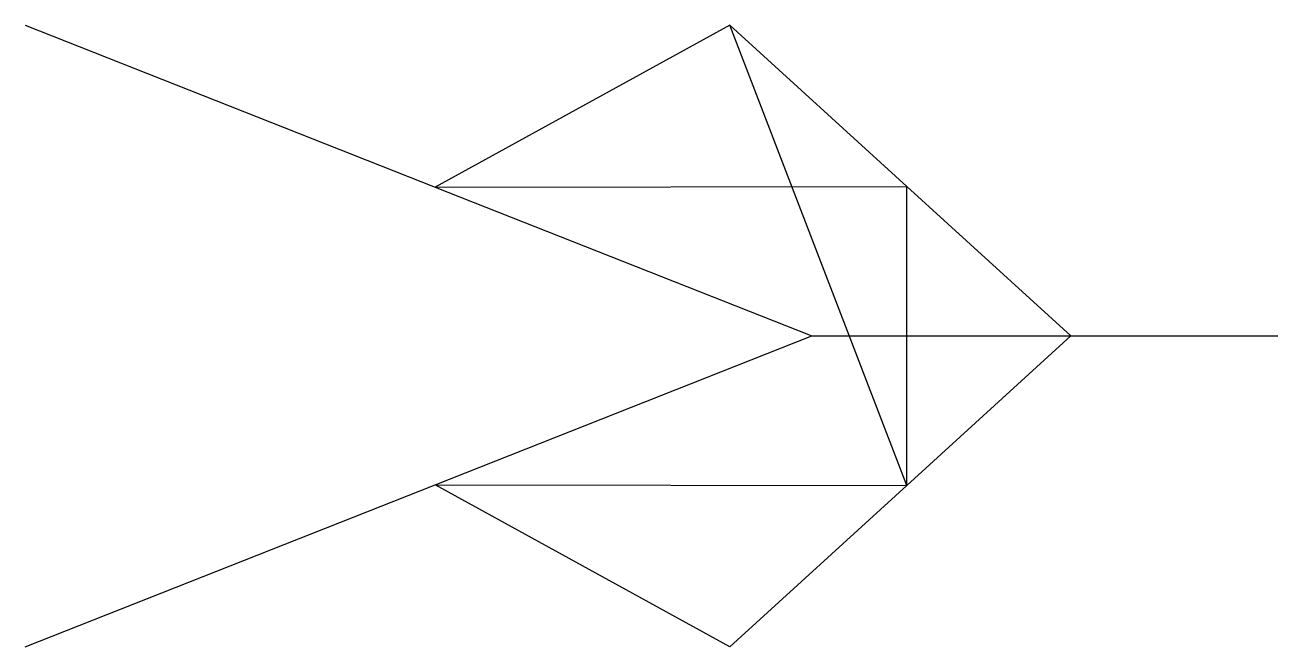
# Model space of a CAD drawing. Extents: x 2282.12 to 2284.54, y 1395.29 to 1396.49.
import ezdxf

# ---------------------------------------------------------------- set-up
doc = ezdxf.new("R2010")
doc.units = 0
doc.layers.add('PARA_RAIOS_-_DIAGONAIS_VER', color=62, linetype='CONTINUOUS')
doc.layers.add('PARA_RAIOS_-_MONTANTES', color=61, linetype='CONTINUOUS')

msp = doc.modelspace()

# ---------------------------------------------------------------- linework, layer by layer
at = {"layer": 'PARA_RAIOS_-_DIAGONAIS_VER'}
for p, q in [((2283.4838, 1396.4867, 37.4857), (2282.9155, 1396.1737, 38.5312)), ((2283.8257, 1395.5983, 38.636), (2283.4838, 1396.4867, 37.4857)), ((2282.9155, 1396.1737, 38.5312), (2283.8257, 1396.175, 38.636)), ((2283.8257, 1395.5983, 38.636), (2283.8257, 1396.175, 38.636)), ((2283.4838, 1395.2867, 37.4857), (2282.9155, 1395.5996, 38.5312)), ((2282.9155, 1395.5996, 38.5312), (2283.8257, 1395.5983, 38.636))]:
    msp.add_line(p, q, dxfattribs=at)
at = {"layer": 'PARA_RAIOS_-_MONTANTES'}
for p, q in [((2282.1236, 1396.4867, 37.2573), (2282.9155, 1396.1737, 38.5312)), ((2283.4838, 1396.4867, 37.4857), (2283.8257, 1396.175, 38.636)), ((2282.9155, 1396.1737, 38.5312), (2283.6421, 1395.8867, 39.7)), ((2283.8257, 1396.175, 38.636), (2284.1421, 1395.8867, 39.7)), ((2282.9155, 1395.5996, 38.5312), (2283.6421, 1395.8867, 39.7)), ((2283.6421, 1395.8867, 39.7), (2284.1421, 1395.8867, 39.7)), ((2283.8257, 1395.5983, 38.636), (2284.1421, 1395.8867, 39.7)), ((2284.1421, 1395.8867, 39.7), (2284.5421, 1395.8867, 39.7)), ((2282.1236, 1395.2867, 37.2573), (2282.9155, 1395.5996, 38.5312)), ((2283.4838, 1395.2867, 37.4857), (2283.8257, 1395.5983, 38.636))]:
    msp.add_line(p, q, dxfattribs=at)

doc.saveas('drawing.dxf')
